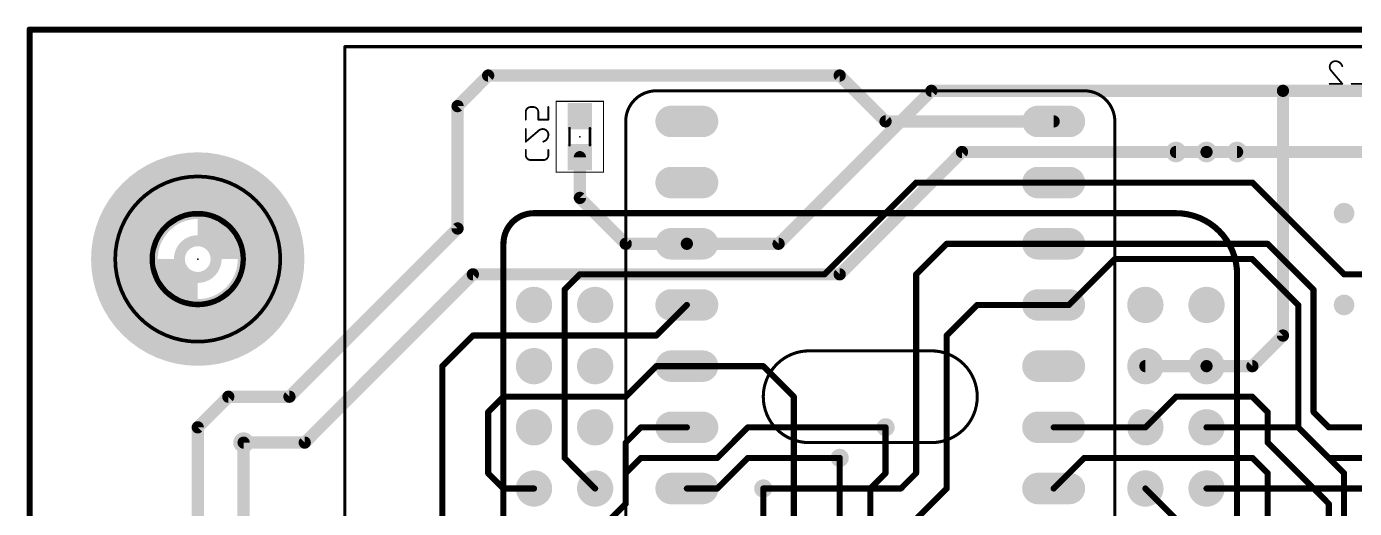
# Model space of a CAD drawing. Extents: x -10 to 79, y 9 to 113.
# Drawn here: x -10.3 to 44.9, y 93.2 to 113.2 of the extents above; entities that cross this region are included whole.
import ezdxf

# ---------------------------------------------------------------- set-up
doc = ezdxf.new("R2010")
doc.units = 0
for name, color, linetype in [('1', 12, 'CONTINUOUS'), ('16', 132, 'CONTINUOUS'), ('17', 110, 'CONTINUOUS'), ('18', 110, 'CONTINUOUS'), ('20', 31, 'CONTINUOUS'), ('21', 253, 'CONTINUOUS'), ('22', 253, 'CONTINUOUS'), ('23', 53, 'CONTINUOUS'), ('24', 53, 'CONTINUOUS'), ('26', 253, 'CONTINUOUS'), ('39', 12, 'CONTINUOUS'), ('40', 132, 'CONTINUOUS'), ('41', 12, 'CONTINUOUS'), ('42', 132, 'CONTINUOUS'), ('43', 110, 'CONTINUOUS'), ('51', 253, 'CONTINUOUS'), ('52', 253, 'CONTINUOUS')]:
    doc.layers.add(name, color=color, linetype=linetype)

# ---------------------------------------------------------------- blocks, each defined once
blk = doc.blocks.new('RECT')
blk.add_solid([(-0.5, -0.5), (0.5, -0.5), (-0.5, 0.5), (0.5, 0.5)])
blk = doc.blocks.new('LONGP100')
at = {"const_width": 1}
blk.add_lwpolyline([(-0.5, 0), (0.5, 0)], dxfattribs=at)
at = {"const_width": 0.5}
for points in [[(-0.5, 0.25, 1), (-0.5, -0.25)], [(0.5, -0.25, 1), (0.5, 0.25)]]:
    blk.add_lwpolyline(points, format="xyb", dxfattribs=at)
blk = doc.blocks.new('ROUNDP')
at = {"const_width": 0.5}
blk.add_lwpolyline([(0, -0.25, 1), (0, 0.25, 1), (0, -0.25)], format="xyb", dxfattribs=at)
blk = doc.blocks.new('ROUNDV')
at = {"const_width": 0.5}
blk.add_lwpolyline([(0, -0.25, 1), (0, 0.25, 1), (0, -0.25)], format="xyb", dxfattribs=at)

msp = doc.modelspace()

# ---------------------------------------------------------------- linework, layer by layer
at = {"layer": '1'}
for points, const_width in [([(-10.16, 113.03), (78.74, 113.03)], 0.254), ([(-10.16, 22.86), (-10.16, 113.03)], 0.254), ([(20.955, 104.14), (27.305, 110.49)], 0.508), ([(27.305, 110.49), (41.91, 110.49)], 0.508), ([(41.91, 100.33), (41.91, 110.49)], 0.508), ([(41.91, 110.49), (53.34, 110.49)], 0.508), ([(23.495, 102.87), (28.575, 107.95)], 0.508), ([(28.575, 107.95), (38.735, 107.95)], 0.508), ([(38.735, 107.95), (40.005, 107.95)], 0.508), ([(17.145, 104.14), (20.955, 104.14)], 0.508), ([(8.255, 102.87), (1.27, 95.885)], 0.508), ([(8.255, 102.87), (23.495, 102.87)], 0.508), ([(17.145, 101.6), (15.875, 100.33)], 0.254), ([(6.985, 99.06), (8.255, 100.33)], 0.254), ([(15.875, 100.33), (8.255, 100.33)], 0.254), ([(40.64, 99.06), (41.91, 100.33)], 0.508), ([(36.195, 99.06), (38.735, 99.06)], 0.508), ([(38.735, 99.06), (40.64, 99.06)], 0.508), ([(6.985, 90.17), (6.985, 99.06)], 0.254), ([(14.605, 97.79), (15.875, 99.06)], 0.254), ([(15.875, 99.06), (17.145, 99.06)], 0.254), ([(20.32, 99.06), (17.145, 99.06)], 0.254), ([(21.59, 97.79), (20.32, 99.06)], 0.254), ([(8.89, 97.155), (9.525, 97.79)], 0.254), ([(9.525, 97.79), (14.605, 97.79)], 0.254), ([(21.59, 62.23), (21.59, 97.79)], 0.254), ([(8.89, 94.615), (8.89, 97.155)], 0.254), ([(14.605, 95.885), (15.24, 96.52)], 0.254), ([(15.24, 96.52), (17.145, 96.52)], 0.254), ([(25.4, 96.52), (25.4, 94.615)], 0.254), ([(38.735, 96.52), (42.545, 96.52)], 0.254), ([(42.545, 96.52), (44.45, 94.615)], 0.254), ([(1.27, 95.885), (-1.27, 95.885)], 0.508), ([(14.605, 93.345), (14.605, 95.885)], 0.254), ([(23.495, 82.55), (23.495, 95.25)], 0.254), ([(9.525, 93.98), (8.89, 94.615)], 0.254), ([(25.4, 94.615), (24.765, 93.98)], 0.254), ([(44.45, 94.615), (44.45, 85.09)], 0.254), ([(10.795, 93.98), (9.525, 93.98)], 0.254), ([(20.32, 91.44), (20.32, 93.98)], 0.254), ([(24.765, 93.98), (24.765, 88.9)], 0.254), ([(36.195, 93.98), (37.465, 92.71)], 0.254), ([(38.735, 93.98), (43.18, 93.98)], 0.254), ([(43.18, 93.98), (43.815, 93.345)], 0.254), ([(13.97, 92.71), (14.605, 93.345)], 0.254), ([(43.815, 93.345), (43.815, 88.265)], 0.254)]:
    msp.add_lwpolyline(points, dxfattribs=dict(at, const_width=const_width))
for points, const_width in [([(-10.16, 113.0935, 1), (-10.16, 112.9665)], 0.127), ([(-10.0965, 113.03, 1), (-10.2235, 113.03)], 0.127), ([(27.305, 110.617, 1), (27.305, 110.363)], 0.254), ([(27.3948, 110.4002, 1), (27.2152, 110.5798)], 0.254), ([(42.037, 110.49, 1), (41.783, 110.49)], 0.254), ([(41.91, 110.617, 1), (41.91, 110.363)], 0.254), ([(41.91, 110.363, 1), (41.91, 110.617)], 0.254), ([(28.575, 108.077, 1), (28.575, 107.823)], 0.254), ([(28.6648, 107.8602, 1), (28.4852, 108.0398)], 0.254), ([(38.735, 108.077, 1), (38.735, 107.823)], 0.254), ([(38.735, 107.823, 1), (38.735, 108.077)], 0.254), ([(40.005, 107.823, 1), (40.005, 108.077)], 0.254), ([(17.145, 104.267, 1), (17.145, 104.013)], 0.254), ([(20.8652, 104.2298, 1), (21.0448, 104.0502)], 0.254), ([(20.955, 104.013, 1), (20.955, 104.267)], 0.254), ([(8.255, 102.997, 1), (8.255, 102.743)], 0.254), ([(8.3448, 102.7802, 1), (8.1652, 102.9598)], 0.254), ([(23.4052, 102.9598, 1), (23.5848, 102.7802)], 0.254), ([(23.495, 102.743, 1), (23.495, 102.997)], 0.254), ([(17.1899, 101.5551, 1), (17.1001, 101.6449)], 0.127), ([(8.255, 100.3935, 1), (8.255, 100.2665)], 0.127), ([(8.2999, 100.2851, 1), (8.2101, 100.3749)], 0.127), ([(15.8301, 100.3749, 1), (15.9199, 100.2851)], 0.127), ([(15.875, 100.2665, 1), (15.875, 100.3935)], 0.127), ([(41.783, 100.33, 1), (42.037, 100.33)], 0.254), ([(41.9998, 100.2402, 1), (41.8202, 100.4198)], 0.254), ([(36.195, 99.187, 1), (36.195, 98.933)], 0.254), ([(38.735, 99.187, 1), (38.735, 98.933)], 0.254), ([(38.735, 98.933, 1), (38.735, 99.187)], 0.254), ([(40.64, 98.933, 1), (40.64, 99.187)], 0.254), ([(7.0485, 99.06, 1), (6.9215, 99.06)], 0.127), ([(6.9401, 99.1049, 1), (7.0299, 99.0151)], 0.127), ([(15.875, 99.1235, 1), (15.875, 98.9965)], 0.127), ([(15.9199, 99.0151, 1), (15.8301, 99.1049)], 0.127), ([(17.145, 99.1235, 1), (17.145, 98.9965)], 0.127), ([(17.145, 98.9965, 1), (17.145, 99.1235)], 0.127), ([(20.3649, 99.1049, 1), (20.2751, 99.0151)], 0.127), ([(20.32, 98.9965, 1), (20.32, 99.1235)], 0.127), ([(40.5502, 99.1498, 1), (40.7298, 98.9702)], 0.254), ([(9.525, 97.8535, 1), (9.525, 97.7265)], 0.127), ([(9.5699, 97.7451, 1), (9.4801, 97.8349)], 0.127), ([(14.5601, 97.8349, 1), (14.6499, 97.7451)], 0.127), ([(14.605, 97.7265, 1), (14.605, 97.8535)], 0.127), ([(21.6535, 97.79, 1), (21.5265, 97.79)], 0.127), ([(21.5451, 97.7451, 1), (21.6349, 97.8349)], 0.127), ([(8.9535, 97.155, 1), (8.8265, 97.155)], 0.127), ([(8.8451, 97.1999, 1), (8.9349, 97.1101)], 0.127), ([(15.24, 96.5835, 1), (15.24, 96.4565)], 0.127), ([(15.2849, 96.4751, 1), (15.1951, 96.5649)], 0.127), ([(17.145, 96.4565, 1), (17.145, 96.5835)], 0.127), ([(25.4635, 96.52, 1), (25.3365, 96.52)], 0.127), ([(38.735, 96.5835, 1), (38.735, 96.4565)], 0.127), ([(42.5899, 96.5649, 1), (42.5001, 96.4751)], 0.127), ([(42.545, 96.4565, 1), (42.545, 96.5835)], 0.127), ([(-1.27, 96.012, 1), (-1.27, 95.758)], 0.254), ([(1.1802, 95.9748, 1), (1.3598, 95.7952)], 0.254), ([(1.27, 95.758, 1), (1.27, 96.012)], 0.254), ([(14.6685, 95.885, 1), (14.5415, 95.885)], 0.127), ([(14.5601, 95.9299, 1), (14.6499, 95.8401)], 0.127), ([(23.5585, 95.25, 1), (23.4315, 95.25)], 0.127), ([(8.9349, 94.6599, 1), (8.8451, 94.5701)], 0.127), ([(8.8265, 94.615, 1), (8.9535, 94.615)], 0.127), ([(25.3365, 94.615, 1), (25.4635, 94.615)], 0.127), ([(25.4449, 94.5701, 1), (25.3551, 94.6599)], 0.127), ([(44.5135, 94.615, 1), (44.3865, 94.615)], 0.127), ([(44.4051, 94.5701, 1), (44.4949, 94.6599)], 0.127), ([(9.525, 94.0435, 1), (9.525, 93.9165)], 0.127), ([(9.4801, 93.9351, 1), (9.5699, 94.0249)], 0.127), ([(10.795, 93.9165, 1), (10.795, 94.0435)], 0.127), ([(20.3835, 93.98, 1), (20.2565, 93.98)], 0.127), ([(24.8285, 93.98, 1), (24.7015, 93.98)], 0.127), ([(24.7201, 94.0249, 1), (24.8099, 93.9351)], 0.127), ([(36.2399, 94.0249, 1), (36.1501, 93.9351)], 0.127), ([(38.735, 94.0435, 1), (38.735, 93.9165)], 0.127), ([(43.2249, 94.0249, 1), (43.1351, 93.9351)], 0.127), ([(43.18, 93.9165, 1), (43.18, 94.0435)], 0.127), ([(14.5415, 93.345, 1), (14.6685, 93.345)], 0.127), ([(14.6499, 93.3001, 1), (14.5601, 93.3899)], 0.127), ([(43.8785, 93.345, 1), (43.7515, 93.345)], 0.127), ([(43.7701, 93.3001, 1), (43.8599, 93.3899)], 0.127)]:
    msp.add_lwpolyline(points, format="xyb", dxfattribs=dict(at, const_width=const_width))
at = {"layer": '16'}
for points, const_width in [([(-10.16, 113.03), (78.74, 113.03)], 0.254), ([(-10.16, 22.86), (-10.16, 113.03)], 0.254), ([(8.89, 111.125), (7.62, 109.855)], 0.508), ([(23.495, 111.125), (8.89, 111.125)], 0.508), ([(25.4, 109.22), (23.495, 111.125)], 0.508), ([(7.62, 104.775), (7.62, 109.855)], 0.508), ([(32.385, 109.22), (25.4, 109.22)], 0.508), ([(38.735, 107.95), (37.465, 107.95)], 0.508), ([(38.735, 107.95), (46.1, 107.95)], 0.508), ([(12.7, 106.045), (12.7, 107.735)], 0.508), ([(22.86, 102.87), (26.67, 106.68)], 0.254), ([(26.67, 106.68), (32.385, 106.68)], 0.254), ([(40.64, 106.68), (32.385, 106.68)], 0.254), ([(44.45, 102.87), (40.64, 106.68)], 0.254), ([(14.605, 104.14), (12.7, 106.045)], 0.508), ([(0.635, 97.79), (7.62, 104.775)], 0.508), ([(17.145, 104.14), (14.605, 104.14)], 0.508), ([(26.67, 102.87), (27.94, 104.14)], 0.254), ([(27.94, 104.14), (32.385, 104.14)], 0.254), ([(32.385, 104.14), (41.275, 104.14)], 0.254), ([(41.275, 104.14), (43.18, 102.235)], 0.254), ([(34.925, 103.505), (33.02, 101.6)], 0.254), ([(40.64, 103.505), (34.925, 103.505)], 0.254), ([(42.545, 101.6), (40.64, 103.505)], 0.254), ([(12.065, 102.235), (12.7, 102.87)], 0.254), ([(12.7, 102.87), (22.86, 102.87)], 0.254), ([(26.67, 94.615), (26.67, 102.87)], 0.254), ([(46.355, 102.87), (44.45, 102.87)], 0.254), ([(12.065, 95.25), (12.065, 102.235)], 0.254), ([(43.18, 102.235), (43.18, 97.155)], 0.254), ([(27.94, 100.33), (29.21, 101.6)], 0.254), ([(29.21, 101.6), (32.385, 101.6)], 0.254), ([(33.02, 101.6), (32.385, 101.6)], 0.254), ([(42.545, 96.52), (42.545, 101.6)], 0.254), ([(27.94, 93.98), (27.94, 100.33)], 0.254), ([(-3.175, 96.52), (-1.905, 97.79)], 0.508), ([(-1.905, 97.79), (0.635, 97.79)], 0.508), ([(37.465, 97.79), (36.195, 96.52)], 0.254), ([(40.64, 97.79), (37.465, 97.79)], 0.254), ([(41.275, 97.155), (40.64, 97.79)], 0.254), ([(41.275, 95.885), (41.275, 97.155)], 0.254), ([(43.18, 97.155), (43.815, 96.52)], 0.254), ([(-3.175, 68.58), (-3.175, 96.52)], 0.508), ([(18.415, 95.25), (19.685, 96.52)], 0.254), ([(19.685, 96.52), (25.4, 96.52)], 0.254), ([(36.195, 96.52), (32.385, 96.52)], 0.254), ([(43.815, 95.25), (42.545, 96.52)], 0.254), ([(43.815, 96.52), (45.8978, 96.52)], 0.254), ([(-1.27, 86.36), (-1.27, 95.885)], 0.508), ([(43.18, 93.98), (41.275, 95.885)], 0.254), ([(13.335, 93.98), (12.065, 95.25)], 0.254), ([(14.605, 94.615), (15.24, 95.25)], 0.254), ([(15.24, 95.25), (18.415, 95.25)], 0.254), ([(19.685, 95.25), (18.415, 93.98)], 0.254), ([(23.495, 95.25), (19.685, 95.25)], 0.254), ([(32.385, 93.98), (33.655, 95.25)], 0.254), ([(33.655, 95.25), (40.64, 95.25)], 0.254), ([(40.64, 95.25), (41.275, 94.615)], 0.254), ([(45.8978, 95.25), (43.815, 95.25)], 0.254), ([(14.605, 93.345), (14.605, 94.615)], 0.254), ([(26.035, 93.98), (26.67, 94.615)], 0.254), ([(41.275, 94.615), (41.275, 92.71)], 0.254), ([(18.415, 93.98), (17.145, 93.98)], 0.254), ([(20.32, 93.98), (26.035, 93.98)], 0.254), ([(26.67, 92.71), (27.94, 93.98)], 0.254), ([(45.8978, 93.98), (43.18, 93.98)], 0.254), ([(13.97, 92.71), (14.605, 93.345)], 0.254)]:
    msp.add_lwpolyline(points, dxfattribs=dict(at, const_width=const_width))
for points, const_width in [([(-10.16, 113.0935, 1), (-10.16, 112.9665)], 0.127), ([(-10.0965, 113.03, 1), (-10.2235, 113.03)], 0.127), ([(8.89, 111.252, 1), (8.89, 110.998)], 0.254), ([(8.9798, 111.0352, 1), (8.8002, 111.2148)], 0.254), ([(23.5848, 111.2148, 1), (23.4052, 111.0352)], 0.254), ([(23.495, 110.998, 1), (23.495, 111.252)], 0.254), ([(7.747, 109.855, 1), (7.493, 109.855)], 0.254), ([(7.5302, 109.9448, 1), (7.7098, 109.7652)], 0.254), ([(25.4, 109.347, 1), (25.4, 109.093)], 0.254), ([(25.3102, 109.1302, 1), (25.4898, 109.3098)], 0.254), ([(32.385, 109.093, 1), (32.385, 109.347)], 0.254), ([(37.465, 108.077, 1), (37.465, 107.823)], 0.254), ([(38.735, 108.077, 1), (38.735, 107.823)], 0.254), ([(38.735, 107.823, 1), (38.735, 108.077)], 0.254), ([(12.827, 107.735, 1), (12.573, 107.735)], 0.254), ([(26.67, 106.7435, 1), (26.67, 106.6165)], 0.127), ([(26.7149, 106.6351, 1), (26.6251, 106.7249)], 0.127), ([(32.385, 106.7435, 1), (32.385, 106.6165)], 0.127), ([(32.385, 106.6165, 1), (32.385, 106.7435)], 0.127), ([(40.6849, 106.7249, 1), (40.5951, 106.6351)], 0.127), ([(40.64, 106.6165, 1), (40.64, 106.7435)], 0.127), ([(12.7898, 106.1348, 1), (12.6102, 105.9552)], 0.254), ([(12.573, 106.045, 1), (12.827, 106.045)], 0.254), ([(7.493, 104.775, 1), (7.747, 104.775)], 0.254), ([(7.7098, 104.6852, 1), (7.5302, 104.8648)], 0.254), ([(14.605, 104.267, 1), (14.605, 104.013)], 0.254), ([(14.5152, 104.0502, 1), (14.6948, 104.2298)], 0.254), ([(17.145, 104.013, 1), (17.145, 104.267)], 0.254), ([(27.94, 104.2035, 1), (27.94, 104.0765)], 0.127), ([(27.9849, 104.0951, 1), (27.8951, 104.1849)], 0.127), ([(32.385, 104.2035, 1), (32.385, 104.0765)], 0.127), ([(32.385, 104.0765, 1), (32.385, 104.2035)], 0.127), ([(41.3199, 104.1849, 1), (41.2301, 104.0951)], 0.127), ([(41.275, 104.0765, 1), (41.275, 104.2035)], 0.127), ([(34.925, 103.5685, 1), (34.925, 103.4415)], 0.127), ([(34.9699, 103.4601, 1), (34.8801, 103.5499)], 0.127), ([(40.6849, 103.5499, 1), (40.5951, 103.4601)], 0.127), ([(40.64, 103.4415, 1), (40.64, 103.5685)], 0.127), ([(12.7, 102.9335, 1), (12.7, 102.8065)], 0.127), ([(12.7449, 102.8251, 1), (12.6551, 102.9149)], 0.127), ([(22.8151, 102.9149, 1), (22.9049, 102.8251)], 0.127), ([(22.86, 102.8065, 1), (22.86, 102.9335)], 0.127), ([(26.7335, 102.87, 1), (26.6065, 102.87)], 0.127), ([(26.6251, 102.9149, 1), (26.7149, 102.8251)], 0.127), ([(44.45, 102.9335, 1), (44.45, 102.8065)], 0.127), ([(44.4051, 102.8251, 1), (44.4949, 102.9149)], 0.127), ([(12.1285, 102.235, 1), (12.0015, 102.235)], 0.127), ([(12.0201, 102.2799, 1), (12.1099, 102.1901)], 0.127), ([(43.2435, 102.235, 1), (43.1165, 102.235)], 0.127), ([(43.1351, 102.1901, 1), (43.2249, 102.2799)], 0.127), ([(29.21, 101.6635, 1), (29.21, 101.5365)], 0.127), ([(29.2549, 101.5551, 1), (29.1651, 101.6449)], 0.127), ([(32.385, 101.6635, 1), (32.385, 101.5365)], 0.127), ([(32.385, 101.5365, 1), (32.385, 101.6635)], 0.127), ([(32.9751, 101.6449, 1), (33.0649, 101.5551)], 0.127), ([(33.02, 101.5365, 1), (33.02, 101.6635)], 0.127), ([(42.6085, 101.6, 1), (42.4815, 101.6)], 0.127), ([(42.5001, 101.5551, 1), (42.5899, 101.6449)], 0.127), ([(28.0035, 100.33, 1), (27.8765, 100.33)], 0.127), ([(27.8951, 100.3749, 1), (27.9849, 100.2851)], 0.127), ([(-1.905, 97.917, 1), (-1.905, 97.663)], 0.254), ([(-1.8152, 97.7002, 1), (-1.9948, 97.8798)], 0.254), ([(0.5452, 97.8798, 1), (0.7248, 97.7002)], 0.254), ([(0.635, 97.663, 1), (0.635, 97.917)], 0.254), ([(37.465, 97.8535, 1), (37.465, 97.7265)], 0.127), ([(37.5099, 97.7451, 1), (37.4201, 97.8349)], 0.127), ([(40.6849, 97.8349, 1), (40.5951, 97.7451)], 0.127), ([(40.64, 97.7265, 1), (40.64, 97.8535)], 0.127), ([(41.3385, 97.155, 1), (41.2115, 97.155)], 0.127), ([(41.2301, 97.1101, 1), (41.3199, 97.1999)], 0.127), ([(43.2249, 97.1999, 1), (43.1351, 97.1101)], 0.127), ([(43.1165, 97.155, 1), (43.2435, 97.155)], 0.127), ([(-3.048, 96.52, 1), (-3.302, 96.52)], 0.254), ([(-3.2648, 96.6098, 1), (-3.0852, 96.4302)], 0.254), ([(19.685, 96.5835, 1), (19.685, 96.4565)], 0.127), ([(19.7299, 96.4751, 1), (19.6401, 96.5649)], 0.127), ([(25.4, 96.4565, 1), (25.4, 96.5835)], 0.127), ([(32.385, 96.5835, 1), (32.385, 96.4565)], 0.127), ([(36.1501, 96.5649, 1), (36.2399, 96.4751)], 0.127), ([(36.195, 96.4565, 1), (36.195, 96.5835)], 0.127), ([(42.5899, 96.5649, 1), (42.5001, 96.4751)], 0.127), ([(42.4815, 96.52, 1), (42.6085, 96.52)], 0.127), ([(43.815, 96.5835, 1), (43.815, 96.4565)], 0.127), ([(43.7701, 96.4751, 1), (43.8599, 96.5649)], 0.127), ([(-1.143, 95.885, 1), (-1.397, 95.885)], 0.254), ([(41.3199, 95.9299, 1), (41.2301, 95.8401)], 0.127), ([(41.2115, 95.885, 1), (41.3385, 95.885)], 0.127), ([(12.1099, 95.2949, 1), (12.0201, 95.2051)], 0.127), ([(12.0015, 95.25, 1), (12.1285, 95.25)], 0.127), ([(15.24, 95.3135, 1), (15.24, 95.1865)], 0.127), ([(15.2849, 95.2051, 1), (15.1951, 95.2949)], 0.127), ([(18.3701, 95.2949, 1), (18.4599, 95.2051)], 0.127), ([(18.415, 95.1865, 1), (18.415, 95.3135)], 0.127), ([(19.685, 95.3135, 1), (19.685, 95.1865)], 0.127), ([(19.7299, 95.2051, 1), (19.6401, 95.2949)], 0.127), ([(23.495, 95.1865, 1), (23.495, 95.3135)], 0.127), ([(33.655, 95.3135, 1), (33.655, 95.1865)], 0.127), ([(33.6999, 95.2051, 1), (33.6101, 95.2949)], 0.127), ([(40.6849, 95.2949, 1), (40.5951, 95.2051)], 0.127), ([(40.64, 95.1865, 1), (40.64, 95.3135)], 0.127), ([(43.815, 95.3135, 1), (43.815, 95.1865)], 0.127), ([(43.7701, 95.2051, 1), (43.8599, 95.2949)], 0.127), ([(14.6685, 94.615, 1), (14.5415, 94.615)], 0.127), ([(14.5601, 94.6599, 1), (14.6499, 94.5701)], 0.127), ([(26.6065, 94.615, 1), (26.7335, 94.615)], 0.127), ([(26.7149, 94.5701, 1), (26.6251, 94.6599)], 0.127), ([(41.3385, 94.615, 1), (41.2115, 94.615)], 0.127), ([(41.2301, 94.5701, 1), (41.3199, 94.6599)], 0.127), ([(13.2901, 93.9351, 1), (13.3799, 94.0249)], 0.127), ([(17.145, 94.0435, 1), (17.145, 93.9165)], 0.127), ([(18.3701, 94.0249, 1), (18.4599, 93.9351)], 0.127), ([(18.415, 93.9165, 1), (18.415, 94.0435)], 0.127), ([(20.32, 94.0435, 1), (20.32, 93.9165)], 0.127), ([(25.9901, 94.0249, 1), (26.0799, 93.9351)], 0.127), ([(26.035, 93.9165, 1), (26.035, 94.0435)], 0.127), ([(27.8765, 93.98, 1), (28.0035, 93.98)], 0.127), ([(27.9849, 93.9351, 1), (27.8951, 94.0249)], 0.127), ([(32.3401, 94.0249, 1), (32.4299, 93.9351)], 0.127), ([(43.18, 94.0435, 1), (43.18, 93.9165)], 0.127), ([(43.1351, 93.9351, 1), (43.2249, 94.0249)], 0.127), ([(14.5415, 93.345, 1), (14.6685, 93.345)], 0.127), ([(14.6499, 93.3001, 1), (14.5601, 93.3899)], 0.127)]:
    msp.add_lwpolyline(points, format="xyb", dxfattribs=dict(at, const_width=const_width))
at = {"layer": '20', "const_width": 0.254}
for points in [[(-10.16, 113.03), (78.74, 113.03)], [(-10.16, 22.86), (-10.16, 113.03)]]:
    msp.add_lwpolyline(points, dxfattribs=at)
at = {"layer": '20', "const_width": 0.127}
for points in [[(-10.16, 113.0935, 1), (-10.16, 112.9665)], [(-10.0965, 113.03, 1), (-10.2235, 113.03)]]:
    msp.add_lwpolyline(points, format="xyb", dxfattribs=at)
at = {"layer": '20'}
msp.add_circle((-3.175, 103.505), 1.8, dxfattribs=at)
at = {"layer": '21'}
for points, const_width in [([(2.9718, 112.324, 1), (2.9082, 112.324)], 0.0635), ([(2.94, 112.3558, 1), (2.94, 112.2923)], 0.0635), ([(-3.175, 100.076, 1), (-3.175, 106.934, 1), (-3.175, 100.076)], 0.1524), ([(-3.175, 101.605, 1), (-3.175, 105.405, 1), (-3.175, 101.605)], 0.2032)]:
    msp.add_lwpolyline(points, format="xyb", dxfattribs=dict(at, const_width=const_width))
at = {"layer": '21', "const_width": 0.127}
for points in [[(2.94, 35.25), (2.94, 112.324)], [(2.94, 112.324), (56.75, 112.324)]]:
    msp.add_lwpolyline(points, dxfattribs=at)
at = {"layer": '22'}
for points, const_width in [([(15.875, 110.49, 0.4142), (14.605, 109.22)], 0.127), ([(15.875, 110.5218, 1), (15.875, 110.4583)], 0.0635), ([(15.875, 110.4583, 1), (15.875, 110.5218)], 0.0635), ([(33.655, 110.5218, 1), (33.655, 110.4583)], 0.0635), ([(34.925, 109.22, 0.4142), (33.655, 110.49)], 0.127), ([(33.655, 110.4583, 1), (33.655, 110.5218)], 0.0635), ([(14.6368, 109.22, 1), (14.5732, 109.22)], 0.0635), ([(14.5732, 109.22, 1), (14.6368, 109.22)], 0.0635), ([(34.9568, 109.22, 1), (34.8933, 109.22)], 0.0635), ([(34.8933, 109.22, 1), (34.9568, 109.22)], 0.0635), ([(10.795, 105.41, 0.4142), (9.525, 104.14)], 0.254), ([(10.795, 105.4735, 1), (10.795, 105.3465)], 0.127), ([(10.795, 105.3465, 1), (10.795, 105.4735)], 0.127), ([(40.005, 102.87, 0.4142), (37.465, 105.41)], 0.254), ([(37.465, 105.4735, 1), (37.465, 105.3465)], 0.127), ([(37.465, 105.3465, 1), (37.465, 105.4735)], 0.127), ([(9.5885, 104.14, 1), (9.4615, 104.14)], 0.127), ([(9.4615, 104.14, 1), (9.5885, 104.14)], 0.127), ([(40.0685, 102.87, 1), (39.9415, 102.87)], 0.127), ([(39.9415, 102.87, 1), (40.0685, 102.87)], 0.127), ([(22.225, 99.695, 0.4142), (20.32, 97.79)], 0.127), ([(22.225, 99.7268, 1), (22.225, 99.6633)], 0.0635), ([(22.225, 99.6633, 1), (22.225, 99.7268)], 0.0635), ([(29.21, 97.79, 0.4142), (27.305, 99.695)], 0.127), ([(27.305, 99.7268, 1), (27.305, 99.6633)], 0.0635), ([(27.305, 99.6633, 1), (27.305, 99.7268)], 0.0635), ([(20.32, 97.79, 0.4142), (22.225, 95.885)], 0.127), ([(20.3517, 97.79, 1), (20.2883, 97.79)], 0.0635), ([(20.2883, 97.79, 1), (20.3517, 97.79)], 0.0635), ([(27.305, 95.885, 0.4142), (29.21, 97.79)], 0.127), ([(29.2417, 97.79, 1), (29.1783, 97.79)], 0.0635), ([(29.1783, 97.79, 1), (29.2417, 97.79)], 0.0635), ([(22.225, 95.9168, 1), (22.225, 95.8533)], 0.0635), ([(22.225, 95.8533, 1), (22.225, 95.9168)], 0.0635), ([(27.305, 95.9168, 1), (27.305, 95.8533)], 0.0635), ([(27.305, 95.8533, 1), (27.305, 95.9168)], 0.0635)]:
    msp.add_lwpolyline(points, format="xyb", dxfattribs=dict(at, const_width=const_width))
for points, const_width in [([(33.655, 110.49), (15.875, 110.49)], 0.127), ([(14.605, 109.22), (14.605, 59.69)], 0.127), ([(34.925, 59.69), (34.925, 109.22)], 0.127), ([(10.795, 105.41), (37.465, 105.41)], 0.254), ([(9.525, 64.77), (9.525, 104.14)], 0.254), ([(40.005, 102.87), (40.005, 64.77)], 0.254), ([(22.225, 99.695), (27.305, 99.695)], 0.127), ([(27.305, 95.885), (22.225, 95.885)], 0.127)]:
    msp.add_lwpolyline(points, dxfattribs=dict(at, const_width=const_width))
at = {"layer": '23'}
msp.add_point((-3.175, 103.505), dxfattribs=at)
at = {"layer": '24'}
msp.add_point((12.7, 108.585), dxfattribs=at)
at = {"layer": '26'}
for points, const_width in [([(44.0881, 111.7219, 0.4142), (43.8531, 111.487)], 0.0762), ([(43.8531, 111.487, 0.2053), (43.9314, 111.3042)], 0.0762), ([(43.8721, 111.487, 1), (43.8341, 111.4869)], 0.0381), ([(43.8341, 111.487, 1), (43.8722, 111.487)], 0.0381), ([(44.3752, 111.5131, 0.3252), (44.0881, 111.7219)], 0.0762), ([(44.088, 111.7409, 1), (44.0881, 111.7029)], 0.0381), ([(44.0881, 111.7029, 1), (44.0881, 111.7409)], 0.0381), ([(44.3571, 111.5072, 1), (44.3933, 111.5189)], 0.0381), ([(43.9459, 111.3165, 1), (43.9169, 111.2919)], 0.0381), ([(43.9183, 111.2904, 1), (43.9446, 111.318)], 0.0381), ([(43.8531, 110.8011, 1), (43.8531, 110.7631)], 0.0381), ([(44.3607, 110.7698, 1), (44.3897, 110.7944)], 0.0381), ([(44.3752, 110.7631, 1), (44.3752, 110.8011)], 0.0381), ([(44.7675, 110.8011, 1), (44.7675, 110.7631)], 0.0381), ([(10.6609, 109.8169, 0.4142), (10.4521, 109.6081)], 0.0762), ([(10.6609, 109.8359, 1), (10.6609, 109.7979)], 0.0381), ([(10.6609, 109.7979, 1), (10.6609, 109.8359)], 0.0381), ([(10.9742, 109.6081, 0.4142), (10.7654, 109.8169)], 0.0762), ([(10.7654, 109.8359, 1), (10.7654, 109.7979)], 0.0381), ([(10.7654, 109.7979, 1), (10.7654, 109.8359)], 0.0381), ([(11.4109, 109.8169, 1), (11.3728, 109.8169)], 0.0381), ([(10.4711, 109.6081, 1), (10.433, 109.6081)], 0.0381), ([(10.433, 109.6081, 1), (10.4711, 109.6081)], 0.0381), ([(10.433, 109.2948, 1), (10.4711, 109.2948)], 0.0381), ([(10.9933, 109.6081, 1), (10.9552, 109.6081)], 0.0381), ([(10.9552, 109.6081, 1), (10.9933, 109.6081)], 0.0381), ([(10.9742, 109.3138, 1), (10.9742, 109.2757)], 0.0381), ([(10.9552, 109.2948, 1), (10.9933, 109.2948)], 0.0381), ([(11.3728, 109.2948, 1), (11.4109, 109.2948)], 0.0381), ([(11.3919, 109.2757, 1), (11.3919, 109.3138)], 0.0381), ([(10.4711, 108.9025, 1), (10.433, 108.9025)], 0.0381), ([(11.157, 108.9025, 0.2052), (10.9742, 108.8242)], 0.0762), ([(10.9604, 108.8373, 1), (10.988, 108.811)], 0.0381), ([(10.9865, 108.8097, 1), (10.9619, 108.8387)], 0.0381), ([(11.3919, 108.6676, 0.4142), (11.157, 108.9025)], 0.0762), ([(11.157, 108.9216, 1), (11.157, 108.8835)], 0.0381), ([(11.157, 108.8835, 1), (11.1569, 108.9216)], 0.0381), ([(11.1831, 108.3804, 0.3252), (11.3919, 108.6676)], 0.0762), ([(11.3728, 108.6676, 1), (11.4109, 108.6676)], 0.0381), ([(11.4109, 108.6676, 1), (11.3729, 108.6676)], 0.0381), ([(10.433, 108.3804, 1), (10.4711, 108.3804)], 0.0381), ([(10.4398, 108.3949, 1), (10.4644, 108.3659)], 0.0381), ([(11.1772, 108.3985, 1), (11.1889, 108.3623)], 0.0381), ([(10.4711, 108.0335, 1), (10.433, 108.0335)], 0.0381), ([(10.4711, 107.8247, 1), (10.433, 107.8247)], 0.0381), ([(10.433, 107.8247, 1), (10.4711, 107.8247)], 0.0381), ([(10.4521, 107.8247, 0.4142), (10.6609, 107.6158)], 0.0762), ([(10.6609, 107.6349, 1), (10.6609, 107.5968)], 0.0381), ([(10.6609, 107.5968, 1), (10.6609, 107.6349)], 0.0381), ([(11.1831, 107.6158, 0.4142), (11.3919, 107.8247)], 0.0762), ([(11.1831, 107.6349, 1), (11.1831, 107.5968)], 0.0381), ([(11.1831, 107.5968, 1), (11.1831, 107.6349)], 0.0381), ([(11.4109, 108.0335, 1), (11.3728, 108.0335)], 0.0381), ([(11.3728, 107.8247, 1), (11.4109, 107.8247)], 0.0381), ([(11.4109, 107.8247, 1), (11.3729, 107.8247)], 0.0381)]:
    msp.add_lwpolyline(points, format="xyb", dxfattribs=dict(at, const_width=const_width))
at = {"layer": '26', "const_width": 0.0762}
for points in [[(43.9314, 111.3042), (44.3752, 110.7821)], [(44.3752, 110.7821), (43.8531, 110.7821)], [(45.2896, 110.7821), (44.7675, 110.7821)], [(10.6609, 109.8169), (10.7654, 109.8169)], [(11.3919, 109.2948), (11.3919, 109.8169)], [(10.4521, 109.2948), (10.4521, 109.6081)], [(10.9742, 109.6081), (10.9742, 109.2948)], [(10.9742, 109.2948), (11.3919, 109.2948)], [(10.4521, 108.3804), (10.4521, 108.9025)], [(10.9742, 108.8242), (10.4521, 108.3804)], [(10.4521, 108.0335), (10.4521, 107.8247)], [(10.6609, 107.6158), (11.1831, 107.6158)], [(11.3919, 107.8247), (11.3919, 108.0335)]]:
    msp.add_lwpolyline(points, dxfattribs=at)
at = {"layer": '39', "const_width": 2.7686}
msp.add_lwpolyline([(-3.175, 100.457, 1), (-3.175, 106.553, 1), (-3.175, 100.457)], format="xyb", dxfattribs=at)
at = {"layer": '40', "const_width": 0.0508}
for points in [[(11.717, 110.058), (11.717, 107.112)], [(13.683, 110.058), (11.717, 110.058)], [(13.683, 107.112), (13.683, 110.058)], [(11.717, 107.112), (13.683, 107.112)]]:
    msp.add_lwpolyline(points, dxfattribs=at)
at = {"layer": '40'}
for points, const_width in [([(11.7297, 110.058, 1), (11.7043, 110.058)], 0.0254), ([(11.717, 110.0707, 1), (11.717, 110.0453)], 0.0254), ([(13.6957, 110.058, 1), (13.6703, 110.058)], 0.0254), ([(13.683, 110.0453, 1), (13.683, 110.0707)], 0.0254), ([(-3.175, 100.457, 1), (-3.175, 106.553, 1), (-3.175, 100.457)], 2.7686), ([(11.717, 107.1247, 1), (11.717, 107.0993)], 0.0254), ([(11.7043, 107.112, 1), (11.7297, 107.112)], 0.0254), ([(13.6703, 107.112, 1), (13.6957, 107.112)], 0.0254), ([(13.683, 107.0993, 1), (13.683, 107.1247)], 0.0254)]:
    msp.add_lwpolyline(points, format="xyb", dxfattribs=dict(at, const_width=const_width))
at = {"layer": '41', "const_width": 2.032}
msp.add_lwpolyline([(-3.175, 100.457, 1), (-3.175, 106.553, 1), (-3.175, 100.457)], format="xyb", dxfattribs=at)
at = {"layer": '42', "const_width": 2.032}
msp.add_lwpolyline([(-3.175, 100.457, 1), (-3.175, 106.553, 1), (-3.175, 100.457)], format="xyb", dxfattribs=at)
at = {"layer": '43', "const_width": 2.032}
msp.add_lwpolyline([(-3.175, 100.457, 1), (-3.175, 106.553, 1), (-3.175, 100.457)], format="xyb", dxfattribs=at)
at = {"layer": '51'}
for points, const_width in [([(-1.016, 103.505, 0.4142), (-3.175, 105.664)], 2.4892), ([(-5.334, 103.505, 0.4142), (-3.175, 101.346)], 2.4892), ([(-3.175, 102.743, 1), (-3.175, 104.267, 1), (-3.175, 102.743)], 0.4572)]:
    msp.add_lwpolyline(points, format="xyb", dxfattribs=dict(at, const_width=const_width))
at = {"layer": '52', "const_width": 0.1016}
for points in [[(12.268, 108.941), (12.268, 108.229)], [(13.119, 108.941), (13.119, 108.229)]]:
    msp.add_lwpolyline(points, dxfattribs=at)
at = {"layer": '52', "const_width": 0.0508}
for points in [[(12.2934, 108.941, 1), (12.2426, 108.941)], [(13.1444, 108.941, 1), (13.0936, 108.941)], [(12.2426, 108.229, 1), (12.2934, 108.229)], [(13.0936, 108.229, 1), (13.1444, 108.229)]]:
    msp.add_lwpolyline(points, format="xyb", dxfattribs=at)

# ---------------------------------------------------------------- block references
at = {"layer": '16', "xscale": 1.1, "rotation": 270}
for p in [(12.7, 109.435), (12.7, 107.735)]:
    msp.add_blockref('RECT', p, dxfattribs=at)
at = {"layer": '17'}
for name, p, xscale, yscale in [('LONGP100', (17.145, 109.22), 1.308, 1.308), ('LONGP100', (17.145, 109.22), 1.308, 1.308), ('LONGP100', (32.385, 109.22), 1.308, 1.308), ('LONGP100', (32.385, 109.22), 1.308, 1.308), ('LONGP100', (17.145, 106.68), 1.308, 1.308), ('LONGP100', (17.145, 106.68), 1.308, 1.308), ('LONGP100', (32.385, 106.68), 1.308, 1.308), ('LONGP100', (32.385, 106.68), 1.308, 1.308), ('LONGP100', (17.145, 104.14), 1.308, 1.308), ('LONGP100', (17.145, 104.14), 1.308, 1.308), ('LONGP100', (32.385, 104.14), 1.308, 1.308), ('LONGP100', (32.385, 104.14), 1.308, 1.308), ('ROUNDP', (10.795, 101.6), 1.508, 1.508), ('ROUNDP', (10.795, 101.6), 1.508, 1.508), ('ROUNDP', (13.335, 101.6), 1.508, 1.508), ('ROUNDP', (13.335, 101.6), 1.508, 1.508), ('LONGP100', (17.145, 101.6), 1.308, 1.308), ('LONGP100', (17.145, 101.6), 1.308, 1.308), ('LONGP100', (32.385, 101.6), 1.308, 1.308), ('LONGP100', (32.385, 101.6), 1.308, 1.308), ('ROUNDP', (36.195, 101.6), 1.508, 1.508), ('ROUNDP', (36.195, 101.6), 1.508, 1.508), ('ROUNDP', (38.735, 101.6), 1.508, 1.508), ('ROUNDP', (38.735, 101.6), 1.508, 1.508), ('ROUNDP', (10.795, 99.06), 1.508, 1.508), ('ROUNDP', (10.795, 99.06), 1.508, 1.508), ('ROUNDP', (13.335, 99.06), 1.508, 1.508), ('ROUNDP', (13.335, 99.06), 1.508, 1.508), ('LONGP100', (17.145, 99.06), 1.308, 1.308), ('LONGP100', (17.145, 99.06), 1.308, 1.308), ('LONGP100', (32.385, 99.06), 1.308, 1.308), ('LONGP100', (32.385, 99.06), 1.308, 1.308), ('ROUNDP', (36.195, 99.06), 1.508, 1.508), ('ROUNDP', (36.195, 99.06), 1.508, 1.508), ('ROUNDP', (38.735, 99.06), 1.508, 1.508), ('ROUNDP', (38.735, 99.06), 1.508, 1.508), ('ROUNDP', (10.795, 96.52), 1.508, 1.508), ('ROUNDP', (10.795, 96.52), 1.508, 1.508), ('ROUNDP', (13.335, 96.52), 1.508, 1.508), ('ROUNDP', (13.335, 96.52), 1.508, 1.508), ('LONGP100', (17.145, 96.52), 1.308, 1.308), ('LONGP100', (17.145, 96.52), 1.308, 1.308), ('LONGP100', (32.385, 96.52), 1.308, 1.308), ('LONGP100', (32.385, 96.52), 1.308, 1.308), ('ROUNDP', (36.195, 96.52), 1.508, 1.508), ('ROUNDP', (36.195, 96.52), 1.508, 1.508), ('ROUNDP', (38.735, 96.52), 1.508, 1.508), ('ROUNDP', (38.735, 96.52), 1.508, 1.508), ('ROUNDP', (10.795, 93.98), 1.508, 1.508), ('ROUNDP', (10.795, 93.98), 1.508, 1.508), ('ROUNDP', (13.335, 93.98), 1.508, 1.508), ('ROUNDP', (13.335, 93.98), 1.508, 1.508), ('LONGP100', (17.145, 93.98), 1.308, 1.308), ('LONGP100', (17.145, 93.98), 1.308, 1.308), ('LONGP100', (32.385, 93.98), 1.308, 1.308), ('LONGP100', (32.385, 93.98), 1.308, 1.308), ('ROUNDP', (36.195, 93.98), 1.508, 1.508), ('ROUNDP', (36.195, 93.98), 1.508, 1.508), ('ROUNDP', (38.735, 93.98), 1.508, 1.508), ('ROUNDP', (38.735, 93.98), 1.508, 1.508)]:
    msp.add_blockref(name, p, dxfattribs=dict(at, xscale=xscale, yscale=yscale))
at = {"layer": '18'}
for p, xscale, yscale in [((37.465, 107.95), 0.8564, 0.8564), ((37.465, 107.95), 0.8564, 0.8564), ((38.735, 107.95), 0.8564, 0.8564), ((38.735, 107.95), 0.8564, 0.8564), ((40.005, 107.95), 0.8564, 0.8564), ((40.005, 107.95), 0.8564, 0.8564), ((44.45, 105.41), 0.8564, 0.8564), ((44.45, 105.41), 0.8564, 0.8564), ((44.45, 101.6), 0.8564, 0.8564), ((44.45, 101.6), 0.8564, 0.8564), ((25.4, 96.52), 0.7564, 0.7564), ((25.4, 96.52), 0.7564, 0.7564), ((-1.27, 95.885), 0.8564, 0.8564), ((-1.27, 95.885), 0.8564, 0.8564), ((23.495, 95.25), 0.7564, 0.7564), ((23.495, 95.25), 0.7564, 0.7564), ((20.32, 93.98), 0.7564, 0.7564), ((20.32, 93.98), 0.7564, 0.7564)]:
    msp.add_blockref('ROUNDV', p, dxfattribs=dict(at, xscale=xscale, yscale=yscale))
at = {"layer": '52', "xscale": 0.5001, "yscale": 0.95, "rotation": 270}
for p in [(12.6949, 109.1732), (12.6949, 108.0048)]:
    msp.add_blockref('RECT', p, dxfattribs=at)

doc.saveas('drawing.dxf')
